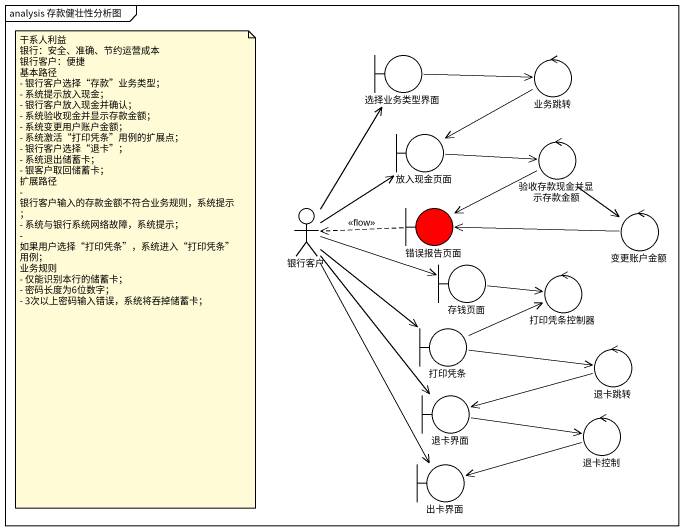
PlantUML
@startuml
mainframe analysis 存款健壮性分析图
boundary 选择业务类型界面
control 业务跳转
boundary 放入现金页面
control 验收存款现金并显示存款金额
actor 银行客户
boundary 错误报告页面 #FF0000
control 变更账户金额
boundary 存钱页面
control 打印凭条控制器
boundary 打印凭条
control 退卡跳转
boundary 退卡界面
control 退卡控制
boundary 出卡界面
选择业务类型界面 -right-> 业务跳转
业务跳转 -left-> 放入现金页面
放入现金页面 -right-> 验收存款现金并显示存款金额
验收存款现金并显示存款金额 -left-> 错误报告页面
验收存款现金并显示存款金额 --> 变更账户金额
银行客户 -up-> 选择业务类型界面
银行客户 -up-> 放入现金页面
银行客户 -right-> 存钱页面
银行客户 --> 打印凭条
银行客户 --> 退卡界面
银行客户 --> 出卡界面
错误报告页面 .left.> 银行客户 : <<flow>>
变更账户金额 -left-> 错误报告页面
存钱页面 -right-> 打印凭条控制器
打印凭条 -right-> 打印凭条控制器
打印凭条 -right-> 退卡跳转
退卡跳转 -left-> 退卡界面
退卡界面 -right-> 退卡控制
退卡控制 -left-> 出卡界面
note as N1
  干系人利益
  银行：安全、准确、节约运营成本
  银行客户：便捷
  基本路径
  - 银行客户选择“存款”业务类型；
  - 系统提示放入现金；
  - 银行客户放入现金并确认；
  - 系统验收现金并显示存款金额；
  - 系统变更用户账户金额；
  - 系统激活“打印凭条”用例的扩展点；
  - 银行客户选择“退卡”；
  - 系统退出储蓄卡；
  - 银客户取回储蓄卡；
  扩展路径
  - 银行客户输入的存款金额不符合业务规则，系统提示；
  - 系统与银行系统网络故障，系统提示；
  - 如果用户选择“打印凭条”，系统进入“打印凭条”用例；
  业务规则
  - 仅能识别本行的储蓄卡；
  - 密码长度为6位数字；
  - 3次以上密码输入错误，系统将吞掉储蓄卡；
end note
@enduml
